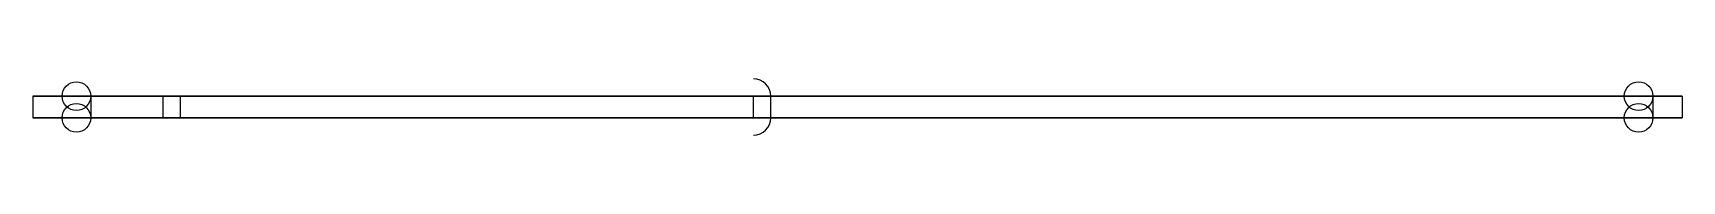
# Model space of a CAD drawing. Header units: millimetres. Extents: x -95 to 95, y -3 to 4.
import ezdxf

# ---------------------------------------------------------------- set-up
doc = ezdxf.new("R2010")
doc.units = ezdxf.units.MM
doc.layers.add('Body', color=7, linetype='CONTINUOUS')

msp = doc.modelspace()

# ---------------------------------------------------------------- linework, layer by layer
at = {"layer": 'Body'}
for p, q in [((-95, 1.75, 41), (-95, -0.75, 41)), ((-95, 1.75, -41), (-95, -0.75, -41)), ((-95, 1.75, 41), (-95, 1.75, -41)), ((-95, 1.75, 41), (-95, -0.75, 41)), ((95, 1.75, 41), (-95, 1.75, 41)), ((-95, 1.75, -41), (-95, -0.75, -41)), ((-95, 1.75, -41), (95, 1.75, -41)), ((-95, 1.75, 41), (-95, 1.75, -41)), ((95, 1.75, 41), (-95, 1.75, 41)), ((-95, 1.75, -41), (95, 1.75, -41)), ((-88.35, 1.75, -30), (-88.35, -0.75, -30)), ((-88.35, 1.75, -30), (-88.35, -0.75, -30)), ((-88.35, 1.75, -10), (-88.35, -0.75, -10)), ((-88.35, 1.75, -10), (-88.35, -0.75, -10)), ((-88.35, 1.75, 10), (-88.35, -0.75, 10)), ((-88.35, 1.75, 10), (-88.35, -0.75, 10)), ((-88.35, 1.75, 30), (-88.35, -0.75, 30)), ((-88.35, 1.75, 30), (-88.35, -0.75, 30)), ((-80, 1.75, -33), (-80, 1.75, -17)), ((-80, -0.75, -33), (-80, 1.75, -33)), ((-80, 1.75, -33), (-80, 1.75, -17)), ((-80, -0.75, -17), (-80, 1.75, -17)), ((-80, -0.75, -17), (-80, 1.75, -17)), ((-80, -0.75, -33), (-80, 1.75, -33)), ((-78, 1.75, -15), (-12, 1.75, -15)), ((-12, 1.75, -35), (-78, 1.75, -35)), ((-78, -0.75, -15), (-78, 1.75, -15)), ((-78, -0.75, -15), (-78, 1.75, -15)), ((-78, 1.75, -15), (-12, 1.75, -15)), ((-12, 1.75, -35), (-78, 1.75, -35)), ((-78, -0.75, -35), (-78, 1.75, -35)), ((-78, -0.75, -35), (-78, 1.75, -35)), ((-12, -0.75, -15), (-12, 1.75, -15)), ((-12, -0.75, -15), (-12, 1.75, -15)), ((-12, -0.75, -35), (-12, 1.75, -35)), ((-12, -0.75, -35), (-12, 1.75, -35)), ((-10, 1.75, -17), (-10, 1.75, -33)), ((-10, -0.75, -17), (-10, 1.75, -17)), ((-10, -0.75, -17), (-10, 1.75, -17)), ((-10, 1.75, -17), (-10, 1.75, -33)), ((-10, -0.75, -33), (-10, 1.75, -33)), ((-10, -0.75, -33), (-10, 1.75, -33)), ((91.65, 1.75, -30), (91.65, -0.75, -30)), ((91.65, 1.75, -30), (91.65, -0.75, -30)), ((91.65, 1.75, -10), (91.65, -0.75, -10)), ((91.65, 1.75, -10), (91.65, -0.75, -10)), ((91.65, 1.75, 10), (91.65, -0.75, 10)), ((91.65, 1.75, 10), (91.65, -0.75, 10)), ((91.65, 1.75, 30), (91.65, -0.75, 30)), ((91.65, 1.75, 30), (91.65, -0.75, 30)), ((95, 1.75, 41), (95, -0.75, 41)), ((95, 1.75, -41), (95, -0.75, -41)), ((95, 1.75, -41), (95, 1.75, 41)), ((95, 1.75, -41), (95, -0.75, -41)), ((95, 1.75, 41), (95, -0.75, 41)), ((95, 1.75, -41), (95, 1.75, 41)), ((-95, -0.75, 41), (-95, -0.75, -41)), ((95, -0.75, 41), (-95, -0.75, 41)), ((-95, -0.75, -41), (95, -0.75, -41)), ((-95, -0.75, 41), (-95, -0.75, -41)), ((95, -0.75, 41), (-95, -0.75, 41)), ((-95, -0.75, -41), (95, -0.75, -41)), ((-80, -0.75, -17), (-80, -0.75, -33)), ((-80, -0.75, -17), (-80, -0.75, -33)), ((-12, -0.75, -15), (-78, -0.75, -15)), ((-78, -0.75, -35), (-12, -0.75, -35)), ((-12, -0.75, -15), (-78, -0.75, -15)), ((-78, -0.75, -35), (-12, -0.75, -35)), ((-10, -0.75, -33), (-10, -0.75, -17)), ((-10, -0.75, -33), (-10, -0.75, -17)), ((95, -0.75, -41), (95, -0.75, 41)), ((95, -0.75, -41), (95, -0.75, 41))]:
    msp.add_line(p, q, dxfattribs=at)
for centre in [(-90, 1.75, -30), (-90, 1.75, -10), (-90, 1.75, 10), (-90, 1.75, 30), (-90, 1.75, -30), (-90, 1.75, -10), (-90, 1.75, 10), (-90, 1.75, 30), (90, 1.75, -30), (90, 1.75, -10), (90, 1.75, 10), (90, 1.75, 30), (90, 1.75, -30), (90, 1.75, -10), (90, 1.75, 10), (90, 1.75, 30), (-90, -0.75, -30), (-90, -0.75, -10), (-90, -0.75, 10), (-90, -0.75, 30), (-90, -0.75, -30), (-90, -0.75, -10), (-90, -0.75, 10), (-90, -0.75, 30), (90, -0.75, -30), (90, -0.75, -10), (90, -0.75, 10), (90, -0.75, 30), (90, -0.75, -30), (90, -0.75, -10), (90, -0.75, 10), (90, -0.75, 30)]:
    msp.add_circle(centre, 1.65, dxfattribs=at)
for centre, radius, start, end in [((-12, 1.75, -17), 2, 0, 90), ((-12, 1.75, -17), 2, 0, 90), ((-78, 1.75, -33), 2, 180, -179.5524), ((-78, 1.75, -33), 2, 180, -179.5524), ((-78, 1.75, -17), 0, 179.5524, 180), ((-78, 1.75, -17), 0, 179.5524, 180), ((-12, 1.75, -33), 0, -90, 0), ((-12, 1.75, -33), 0, -90, 0), ((-78, -0.75, -33), 2, 179.5524, 180), ((-78, -0.75, -33), 2, 179.5524, 180), ((-78, -0.75, -17), 0, 180, -179.5524), ((-78, -0.75, -17), 0, 180, -179.5524), ((-12, -0.75, -17), 2, -90, 0), ((-12, -0.75, -33), 0, 0, 90), ((-12, -0.75, -17), 2, -90, 0), ((-12, -0.75, -33), 0, 0, 90)]:
    msp.add_arc(centre, radius, start, end, dxfattribs=at)

doc.saveas('drawing.dxf')
